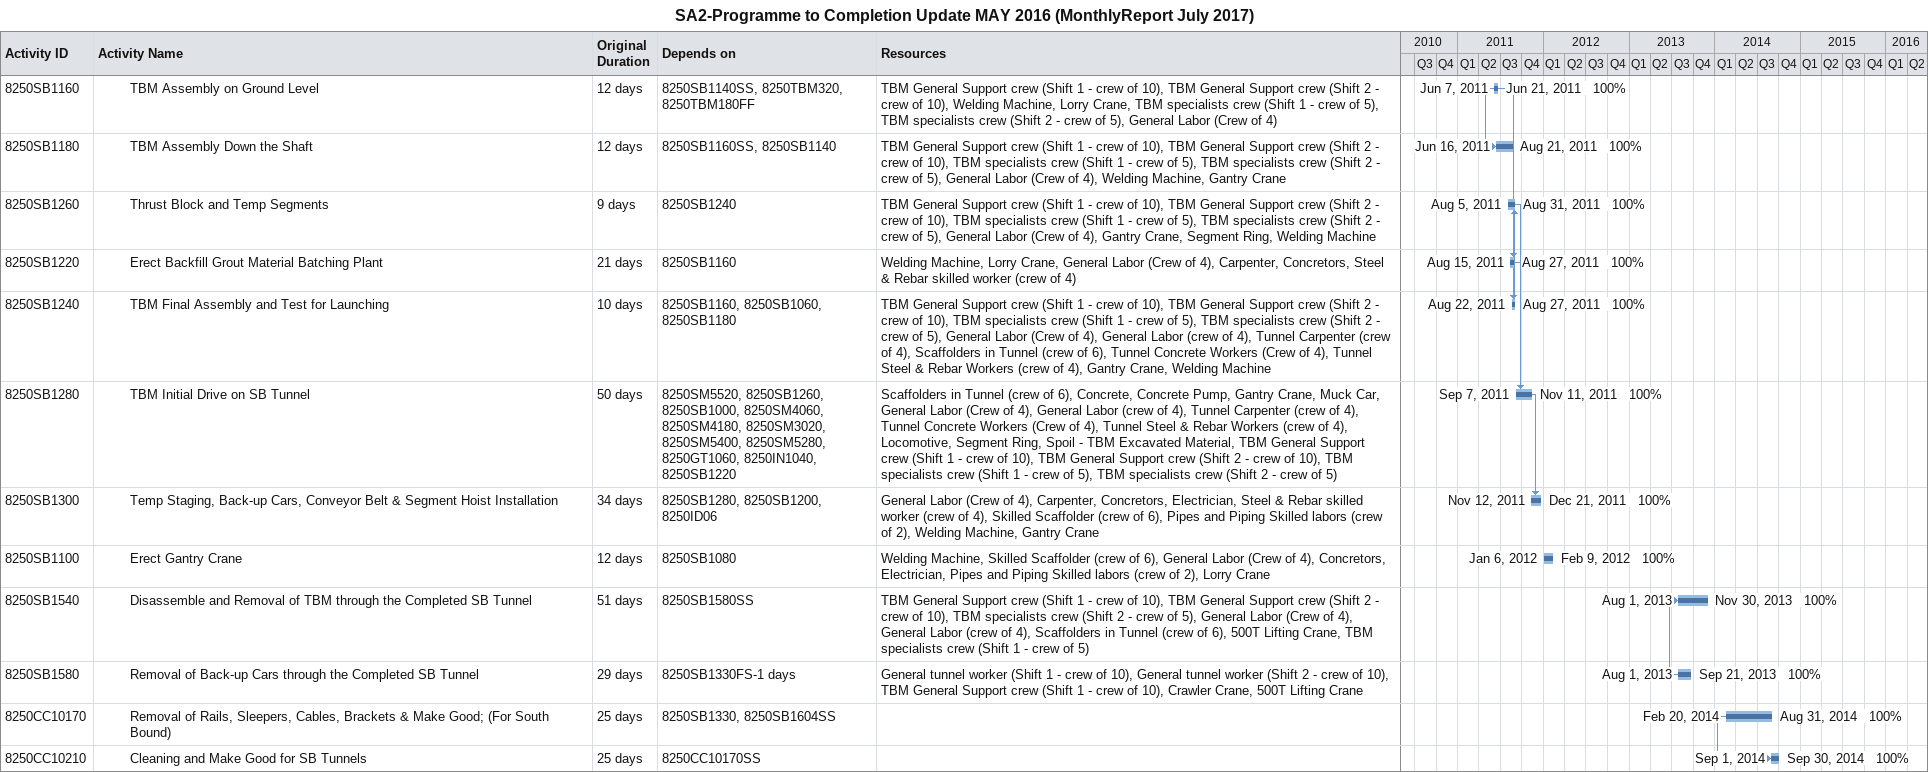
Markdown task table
SA2-Programme to Completion Update MAY 2016 (MonthlyReport July 2017)

| ID | Level | Task | Original duration | Start | Finish | Predecessors | Resources | % complete |
|---|---|---|---|---|---|---|---|---|
| 8250SB1160 | 4 | TBM Assembly on Ground Level | 12d | 2011-06-07 | 2011-06-21 | 8250SB1140SS, 8250TBM320, 8250TBM180FF | TBM General Support crew (Shift 1 - crew of 10), TBM General Support crew (Shift 2 - crew of 10), Welding Machine, Lorry Crane, TBM specialists crew (Shift 1 - crew of 5), TBM specialists crew (Shift 2 - crew of 5), General Labor (Crew of 4) | 100 |
| 8250SB1180 | 4 | TBM Assembly Down the Shaft | 12d | 2011-06-16 | 2011-08-21 | 8250SB1160SS, 8250SB1140 | TBM General Support crew (Shift 1 - crew of 10), TBM General Support crew (Shift 2 - crew of 10), TBM specialists crew (Shift 1 - crew of 5), TBM specialists crew (Shift 2 - crew of 5), General Labor (Crew of 4), Welding Machine, Gantry Crane | 100 |
| 8250SB1260 | 4 | Thrust Block and Temp Segments | 9d | 2011-08-05 | 2011-08-31 | 8250SB1240 | TBM General Support crew (Shift 1 - crew of 10), TBM General Support crew (Shift 2 - crew of 10), TBM specialists crew (Shift 1 - crew of 5), TBM specialists crew (Shift 2 - crew of 5), General Labor (Crew of 4), Gantry Crane, Segment Ring, Welding Machine | 100 |
| 8250SB1220 | 4 | Erect Backfill Grout Material Batching Plant | 21d | 2011-08-15 | 2011-08-27 | 8250SB1160 | Welding Machine, Lorry Crane, General Labor (Crew of 4), Carpenter, Concretors, Steel & Rebar skilled worker (crew of 4) | 100 |
| 8250SB1240 | 4 | TBM Final Assembly and Test for Launching | 10d | 2011-08-22 | 2011-08-27 | 8250SB1160, 8250SB1060, 8250SB1180 | TBM General Support crew (Shift 1 - crew of 10), TBM General Support crew (Shift 2 - crew of 10), TBM specialists crew (Shift 1 - crew of 5), TBM specialists crew (Shift 2 - crew of 5), General Labor (Crew of 4), General Labor (crew of 4), Tunnel Carpenter (crew of 4), Scaffolders in Tunnel (crew of 6), Tunnel Concrete Workers (Crew of 4), Tunnel Steel & Rebar Workers (crew of 4), Gantry Crane, Welding Machine | 100 |
| 8250SB1280 | 4 | TBM Initial Drive on SB Tunnel | 50d | 2011-09-07 | 2011-11-11 | 8250SM5520, 8250SB1260, 8250SB1000, 8250SM4060, 8250SM4180, 8250SM3020, 8250SM5400, 8250SM5280, 8250GT1060, 8250IN1040, 8250SB1220 | Scaffolders in Tunnel (crew of 6), Concrete, Concrete Pump, Gantry Crane, Muck Car, General Labor (Crew of 4), General Labor (crew of 4), Tunnel Carpenter (crew of 4), Tunnel Concrete Workers (Crew of 4), Tunnel Steel & Rebar Workers (crew of 4), Locomotive, Segment Ring, Spoil - TBM Excavated Material, TBM General Support crew (Shift 1 - crew of 10), TBM General Support crew (Shift 2 - crew of 10), TBM specialists crew (Shift 1 - crew of 5), TBM specialists crew (Shift 2 - crew of 5) | 100 |
| 8250SB1300 | 4 | Temp Staging, Back-up Cars, Conveyor Belt & Segment Hoist Installation | 34d | 2011-11-12 | 2011-12-21 | 8250SB1280, 8250SB1200, 8250ID06 | General Labor (Crew of 4), Carpenter, Concretors, Electrician, Steel & Rebar skilled worker (crew of 4), Skilled Scaffolder (crew of 6), Pipes and Piping Skilled labors (crew of 2), Welding Machine, Gantry Crane | 100 |
| 8250SB1100 | 4 | Erect Gantry Crane | 12d | 2012-01-06 | 2012-02-09 | 8250SB1080 | Welding Machine, Skilled Scaffolder (crew of 6), General Labor (Crew of 4), Concretors, Electrician, Pipes and Piping Skilled labors (crew of 2), Lorry Crane | 100 |
| 8250SB1540 | 4 | Disassemble and Removal of TBM through the Completed SB Tunnel | 51d | 2013-08-01 | 2013-11-30 | 8250SB1580SS | TBM General Support crew (Shift 1 - crew of 10), TBM General Support crew (Shift 2 - crew of 10), TBM specialists crew (Shift 2 - crew of 5), General Labor (Crew of 4), General Labor (crew of 4), Scaffolders in Tunnel (crew of 6), 500T Lifting Crane, TBM specialists crew (Shift 1 - crew of 5) | 100 |
| 8250SB1580 | 4 | Removal of Back-up Cars through the Completed SB Tunnel | 29d | 2013-08-01 | 2013-09-21 | 8250SB1330FS-1d | General tunnel worker (Shift 1 - crew of 10), General tunnel worker (Shift 2 - crew of 10), TBM General Support crew (Shift 1 - crew of 10), Crawler Crane, 500T Lifting Crane | 100 |
| 8250CC10170 | 4 | Removal of Rails, Sleepers, Cables, Brackets & Make Good; (For South Bound) | 25d | 2014-02-20 | 2014-08-31 | 8250SB1330, 8250SB1604SS |  | 100 |
| 8250CC10210 | 4 | Cleaning and Make Good for SB Tunnels | 25d | 2014-09-01 | 2014-09-30 | 8250CC10170SS |  | 100 |
